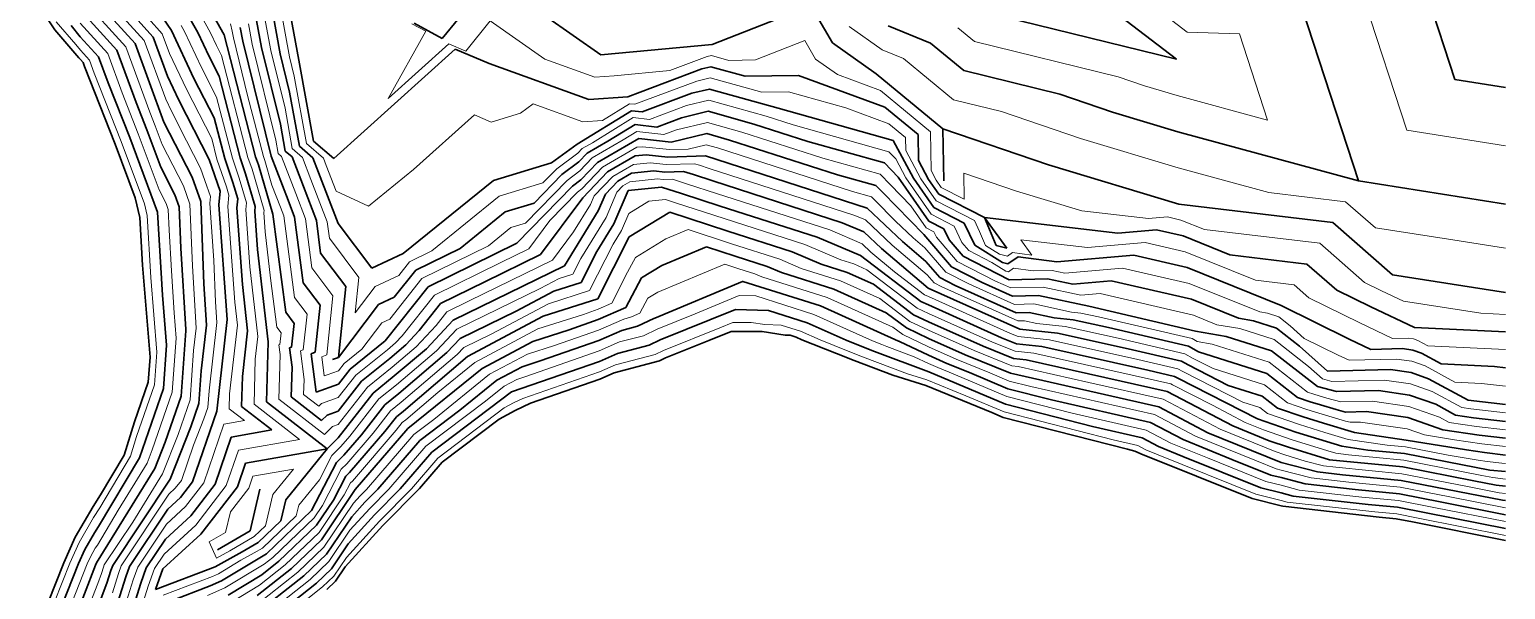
# Model space of a CAD drawing. Header units: millimetres. Extents: x -859836 to 307983, y -308065 to 649894.
# Drawn here: x 181791 to 307983, y -236032 to -188125 of the extents above; entities that cross this region are included whole.
import ezdxf

# ---------------------------------------------------------------- set-up
doc = ezdxf.new("R2010")
doc.units = ezdxf.units.MM
for name, color, linetype, lineweight in [('C-TOPO', 7, 'Continuous', 9), ('C-TOPO-MAJR', 7, 'Continuous', 35), ('C-TOPO-MINR', 7, 'Continuous', 9)]:
    doc.layers.add(name, color=color, linetype=linetype, lineweight=lineweight)

msp = doc.modelspace()

# ---------------------------------------------------------------- linework, layer by layer
at = {"layer": 'C-TOPO', "lineweight": 35}
for p, q in [((183951, -188141), (181913, -185059)), ((186021, -190542), (183951, -188141)), ((186140, -190686), (186021, -190542)), ((186375, -190945), (186140, -190686)), ((186498, -191280), (186375, -190945)), ((189117, -197943), (186498, -191280)), ((190823, -202520), (189117, -197943)), ((191217, -204214), (190823, -202520)), ((191457, -208291), (191217, -204214)), ((192096, -216150), (191457, -208291)), ((241772, -213954), (239884, -214734)), ((244417, -213967), (241772, -213954)), ((246406, -214266), (244417, -213967)), ((246827, -214277), (246406, -214266)), ((247325, -214435), (246827, -214277)), ((247824, -214660), (247325, -214435)), ((239884, -214734), (236174, -216219)), ((250775, -215848), (247824, -214660)), ((191944, -218283), (192096, -216150)), ((235639, -216475), (231779, -217491)), ((236174, -216219), (235639, -216475)), ((252287, -216436), (250775, -215848)), ((255601, -217682), (252287, -216436)), ((190767, -221689), (191944, -218283)), ((230548, -218030), (224631, -220093)), ((231779, -217491), (230548, -218030)), ((258410, -218591), (255601, -217682)), ((264064, -220890), (258410, -218591)), ((223315, -220706), (221938, -221457)), ((224631, -220093), (223315, -220706)), ((189880, -224547), (190767, -221689)), ((221938, -221457), (217060, -225152)), ((265048, -221305), (264064, -220890)), ((275661, -224040), (265048, -221305)), ((187871, -227929), (189880, -224547)), ((276296, -224184), (275661, -224040)), ((276505, -224294), (276296, -224184)), ((276818, -224421), (276505, -224294)), ((286331, -228251), (276818, -224421)), ((217060, -225152), (215120, -227399)), ((187222, -228938), (187871, -227929)), ((215120, -227399), (211998, -230555)), ((288799, -228875), (286331, -228251)), ((185694, -231566), (187222, -228938)), ((288954, -228916), (288799, -228875)), ((297189, -229834), (288954, -228916)), ((211998, -230555), (208790, -234094)), ((298633, -229974), (297189, -229834)), ((300030, -230246), (298633, -229974)), ((307983, -231826), (300030, -230246)), ((184732, -233760), (185694, -231566)), ((181791, -241161), (184732, -233760)), ((208790, -234094), (207962, -235327)), ((207962, -235327), (207223, -236036))]:
    msp.add_line(p, q, dxfattribs=at)
at = {"layer": 'C-TOPO-MAJR'}
for p, q in [((189820, -182189), (193923, -188208)), ((279868, -190676), (268309, -181803)), ((186116, -184158), (190810, -189336)), ((217084, -188895), (221285, -183715)), ((221285, -183715), (230626, -190301)), ((303659, -192411), (301253, -185032)), ((186124, -186449), (189254, -189901)), ((190019, -186183), (192366, -188772)), ((197296, -186552), (198425, -188570)), ((202587, -186733), (203225, -190201)), ((203974, -186121), (204826, -190744)), ((240156, -189402), (248589, -186098)), ((248589, -186098), (250433, -189264)), ((263481, -186652), (279868, -190676)), ((295423, -201082), (290611, -186323)), ((185338, -187780), (186133, -188739)), ((195609, -187380), (196174, -188389)), ((199812, -187958), (200025, -189114)), ((201199, -187345), (201625, -189657)), ((214687, -187587), (217084, -188895)), ((255200, -187807), (258835, -189286)), ((186133, -188739), (187698, -190465)), ((192366, -188772), (193598, -192124)), ((193923, -188208), (195850, -192305)), ((196174, -188389), (197137, -190438)), ((198425, -188570), (201122, -199025)), ((200025, -189114), (202444, -198953)), ((250433, -189264), (254188, -191921)), ((258835, -189286), (261684, -191636)), ((187698, -190465), (188519, -192700)), ((189254, -189901), (190897, -194370)), ((190810, -189336), (193274, -196041)), ((197137, -190438), (198002, -192127)), ((201625, -189657), (203238, -196217)), ((203225, -190201), (204032, -193480)), ((207818, -199174), (218197, -189811)), ((218197, -189811), (221084, -191044)), ((230626, -190301), (240156, -189402)), ((204826, -190744), (206068, -197678)), ((221084, -191044), (229613, -194112)), ((232937, -193875), (239281, -191492)), ((239281, -191492), (240039, -191310)), ((240039, -191310), (242984, -192129)), ((261684, -191636), (269878, -193648)), ((188519, -192700), (190357, -197376)), ((193598, -192124), (194562, -194173)), ((195850, -192305), (197580, -195684)), ((198002, -192127), (199801, -199097)), ((242984, -192129), (247543, -192049)), ((247543, -192049), (254911, -194766)), ((254188, -191921), (259888, -196619)), ((307983, -193095), (303659, -192411)), ((194562, -194173), (197158, -199241)), ((204032, -193480), (204860, -198103)), ((229613, -194112), (232937, -193875)), ((234177, -195171), (238406, -193582)), ((238406, -193582), (239923, -193217)), ((239923, -193217), (245812, -194855)), ((269878, -193648), (274391, -195189)), ((190897, -194370), (191816, -196708)), ((228600, -197922), (233252, -195070)), ((233252, -195070), (234177, -195171)), ((237531, -195672), (239806, -195125)), ((239806, -195125), (243732, -196217)), ((245812, -194855), (255634, -197612)), ((254911, -194766), (257761, -197116)), ((274391, -195189), (279963, -196871)), ((191816, -196708), (193005, -199901)), ((193274, -196041), (195684, -200748)), ((197580, -195684), (198479, -199169)), ((203238, -196217), (203652, -198528)), ((231241, -197691), (233567, -196264)), ((233567, -196264), (235417, -196467)), ((235417, -196467), (237531, -195672)), ((243732, -196217), (248346, -197704)), ((259888, -196619), (268914, -199703)), ((259888, -196619), (259949, -201058)), ((190357, -197376), (192737, -203762)), ((204860, -198103), (206026, -199100)), ((206068, -197678), (207818, -199174)), ((226427, -199534), (228600, -197922)), ((229473, -198715), (231241, -197691)), ((230347, -199507), (233881, -197459)), ((233881, -197459), (236656, -197762)), ((236656, -197762), (239689, -197032)), ((239689, -197032), (241652, -197578)), ((241652, -197578), (250881, -200553)), ((248346, -197704), (254895, -199542)), ((255634, -197612), (257359, -200852)), ((257761, -197116), (257792, -199335)), ((279963, -196871), (295423, -201082)), ((197158, -199241), (198095, -201968)), ((198479, -199169), (199182, -201214)), ((199801, -199097), (200269, -200460)), ((201122, -199025), (201356, -199706)), ((202444, -198953), (203897, -202738)), ((203652, -198528), (204235, -199026)), ((204235, -199026), (205204, -201550)), ((206026, -199100), (206511, -200362)), ((228764, -199457), (229473, -198715)), ((231220, -200300), (233577, -198934)), ((233577, -198934), (234526, -198840)), ((234526, -198840), (236376, -199042)), ((236376, -199042), (239573, -198940)), ((239573, -198940), (253415, -203401)), ((257792, -199335), (258654, -200955)), ((193005, -199901), (194210, -202255)), ((200269, -200460), (201092, -203273)), ((201356, -199706), (202590, -203926)), ((206511, -200362), (208178, -204714)), ((221448, -201038), (226427, -199534)), ((224941, -202970), (227316, -200532)), ((227316, -200532), (228764, -199457)), ((228928, -200993), (230347, -199507)), ((229093, -202528), (231220, -200300)), ((232093, -201093), (233272, -200410)), ((233272, -200410), (235171, -200221)), ((235171, -200221), (236096, -200322)), ((236096, -200322), (237694, -200271)), ((237694, -200271), (238557, -200541)), ((238557, -200541), (240212, -201085)), ((250881, -200553), (254155, -201472)), ((254895, -199542), (256064, -200750)), ((268914, -199703), (280058, -203066)), ((195684, -200748), (196425, -202852)), ((199182, -201214), (199593, -202620)), ((205204, -201550), (206316, -204451)), ((213749, -207294), (221448, -201038)), ((223454, -206405), (228204, -201530)), ((228204, -201530), (228928, -200993)), ((231030, -202207), (232093, -201093)), ((231746, -204754), (232967, -201885)), ((232967, -201885), (235815, -201602)), ((235815, -201602), (237541, -202143)), ((240212, -201085), (251279, -204652)), ((254155, -201472), (254739, -202075)), ((256064, -200750), (258667, -204510)), ((257359, -200852), (259094, -203359)), ((258654, -200955), (259522, -202208)), ((307983, -203069), (295423, -201082)), ((194210, -202255), (194581, -203307)), ((196425, -202852), (196704, -209885)), ((198095, -201968), (197966, -203120)), ((197966, -203120), (198687, -212946)), ((199593, -202620), (199507, -203389)), ((203897, -202738), (204453, -204189)), ((222451, -203722), (224941, -202970)), ((225492, -207377), (229093, -202528)), ((230419, -203641), (231030, -202207)), ((237541, -202143), (240851, -203230)), ((254739, -202075), (258240, -205660)), ((259522, -202208), (263437, -204216)), ((280058, -203066), (293215, -204637)), ((192737, -203762), (193154, -210853)), ((194581, -203307), (194720, -206823)), ((199507, -203389), (199988, -209939)), ((201092, -203273), (201049, -203657)), ((201049, -203657), (201289, -206933)), ((202590, -203926), (203692, -212318)), ((204453, -204189), (205187, -209783)), ((218602, -206850), (222451, -203722)), ((227529, -208348), (230419, -203641)), ((233072, -205867), (236525, -203744)), ((236525, -203744), (241490, -205375)), ((240851, -203230), (249143, -205903)), ((253415, -203401), (256438, -206262)), ((259094, -203359), (261705, -204697)), ((265347, -206830), (263437, -204216)), ((263437, -204216), (264444, -206600)), ((263437, -204216), (274847, -205537)), ((206316, -204451), (206683, -207249)), ((208178, -204714), (211059, -208543)), ((230301, -207107), (231746, -204754)), ((241490, -205375), (247007, -207153)), ((251279, -204652), (253125, -205434)), ((253125, -205434), (254637, -206864)), ((258240, -205660), (260619, -208422)), ((258667, -204510), (259972, -205179)), ((259972, -205179), (260422, -206122)), ((261705, -204697), (262604, -206583)), ((274847, -205537), (278133, -205251)), ((278133, -205251), (280415, -205780)), ((293215, -204637), (298323, -209118)), ((194720, -206823), (195146, -213782)), ((201289, -206933), (202197, -214853)), ((214812, -208719), (218602, -206850)), ((215876, -210143), (223454, -206405)), ((230379, -211163), (233072, -205867)), ((235840, -208314), (239662, -206710)), ((239662, -206710), (242129, -207521)), ((249143, -205903), (252835, -207466)), ((254637, -206864), (258635, -210261)), ((256438, -206262), (258438, -207960)), ((260422, -206122), (261612, -207502)), ((262604, -206583), (264991, -208063)), ((264444, -206600), (265347, -206830)), ((280415, -205780), (284429, -207406)), ((206683, -207249), (208844, -210120)), ((211059, -208543), (213749, -207294)), ((220728, -209699), (225492, -207377)), ((228954, -209756), (230301, -207107)), ((242129, -207521), (244871, -208404)), ((247007, -207153), (249463, -208193)), ((249463, -208193), (251699, -208903)), ((252835, -207466), (258009, -211394)), ((258438, -207960), (259627, -209341)), ((261612, -207502), (265538, -209526)), ((264991, -208063), (265443, -208178)), ((265443, -208178), (266327, -207569)), ((266327, -207569), (269635, -208009)), ((269635, -208009), (276208, -207436)), ((276208, -207436), (280772, -208493)), ((284429, -207406), (291008, -208191)), ((291008, -208191), (293562, -210431)), ((212973, -211030), (214812, -208719)), ((218003, -212992), (227529, -208348)), ((232767, -211920), (234124, -209370)), ((234124, -209370), (235840, -208314)), ((244871, -208404), (246092, -208921)), ((246092, -208921), (250563, -210340)), ((251699, -208903), (253940, -209914)), ((259627, -209341), (260936, -210016)), ((260619, -208422), (263237, -209771)), ((265538, -209526), (268839, -209448)), ((268839, -209448), (270997, -209907)), ((280772, -208493), (288800, -211745)), ((298323, -209118), (307983, -210622)), ((196704, -209885), (196920, -213427)), ((199988, -209939), (200442, -213900)), ((205187, -209783), (206628, -211698)), ((208844, -210120), (208204, -216181)), ((212198, -214765), (215876, -210143)), ((216939, -211567), (220728, -209699)), ((223386, -212226), (226622, -210505)), ((226622, -210505), (228954, -209756)), ((235246, -212821), (242754, -209669)), ((242754, -209669), (242787, -209670)), ((242787, -209670), (249427, -211776)), ((250563, -210340), (255046, -212361)), ((253940, -209914), (257383, -212527)), ((258635, -210261), (266452, -213766)), ((260936, -210016), (266147, -212353)), ((263237, -209771), (265843, -210939)), ((270997, -209907), (274283, -209621)), ((274283, -209621), (281128, -211207)), ((293562, -210431), (296469, -211861)), ((193154, -210853), (193501, -215124)), ((206628, -211698), (206202, -215738)), ((208204, -216181), (211629, -211654)), ((211629, -211654), (212973, -211030)), ((215100, -213879), (216939, -211567)), ((225716, -212662), (230379, -211163)), ((230423, -212947), (232767, -211920)), ((249427, -211776), (256085, -214779)), ((258009, -211394), (258642, -211692)), ((258642, -211692), (264895, -214496)), ((265843, -210939), (268044, -210887)), ((268044, -210887), (272358, -211806)), ((272358, -211806), (281485, -213921)), ((281128, -211207), (285143, -212833)), ((288800, -211745), (294614, -214605)), ((296469, -211861), (300193, -213623)), ((198687, -212946), (197800, -220775)), ((203692, -212318), (204412, -213275)), ((215720, -215434), (218003, -212992)), ((218623, -214548), (223386, -212226)), ((219243, -216103), (225716, -212662)), ((227918, -213820), (230423, -212947)), ((233775, -213518), (235169, -212852)), ((235169, -212852), (235246, -212821)), ((235712, -214672), (242165, -212089)), ((242165, -212089), (244971, -212160)), ((244971, -212160), (248291, -213213)), ((248291, -213213), (251620, -214714)), ((255046, -212361), (256757, -213660)), ((257383, -212527), (258649, -213124)), ((258649, -213124), (263339, -215227)), ((266147, -212353), (267248, -212326)), ((267248, -212326), (269405, -212786)), ((269405, -212786), (271018, -212951)), ((271018, -212951), (274036, -213627)), ((285143, -212833), (286446, -213060)), ((286446, -213060), (288396, -213685)), ((195155, -213917), (194758, -219481)), ((195146, -213782), (195150, -213866)), ((195150, -213866), (195155, -213917)), ((196920, -213427), (196479, -217318)), ((200442, -213900), (199998, -217814)), ((204412, -213275), (204199, -215296)), ((213959, -215100), (215100, -213879)), ((224810, -214819), (227918, -213820)), ((230467, -214730), (232420, -213875)), ((232420, -213875), (233775, -213518)), ((256757, -213660), (258656, -214555)), ((264895, -214496), (266187, -215022)), ((266452, -213766), (269677, -214097)), ((269677, -214097), (275713, -215448)), ((274036, -213627), (280881, -215213)), ((281485, -213921), (284093, -214375)), ((284093, -214375), (287992, -215624)), ((288396, -213685), (290360, -215211)), ((300193, -213623), (307983, -214000)), ((193501, -215124), (193237, -218833)), ((202197, -214853), (202046, -219963)), ((204199, -215296), (204032, -215358)), ((204032, -215358), (204244, -217002)), ((206202, -215738), (205867, -215863)), ((209195, -217194), (212198, -214765)), ((212588, -216265), (213959, -215100)), ((212978, -217764), (215720, -215434)), ((213367, -219264), (217481, -215769)), ((217481, -215769), (218623, -214548)), ((220494, -217113), (224810, -214819)), ((225458, -216477), (230467, -214730)), ((232073, -215829), (234783, -215116)), ((234783, -215116), (235712, -214672)), ((251620, -214714), (253224, -215360)), ((253224, -215360), (254045, -215680)), ((254045, -215680), (258669, -217419)), ((256085, -214779), (256104, -214786)), ((256104, -214786), (256114, -214790)), ((256114, -214790), (256169, -214811)), ((256169, -214811), (258662, -215987)), ((258656, -214555), (261782, -215957)), ((263339, -215227), (265922, -216278)), ((266187, -215022), (268337, -215243)), ((268337, -215243), (277391, -217269)), ((275713, -215448), (280277, -216505)), ((280881, -215213), (281739, -215690)), ((281739, -215690), (287588, -217564)), ((287992, -215624), (291921, -218676)), ((290360, -215211), (292760, -217349)), ((294614, -214605), (296476, -215486)), ((296476, -215486), (299170, -215419)), ((299170, -215419), (300055, -215549)), ((300055, -215549), (300804, -215811)), ((204244, -217002), (204169, -219557)), ((205867, -215863), (206292, -219151)), ((208204, -216181), (207702, -216368)), ((210185, -218208), (212588, -216265)), ((213757, -220763), (219243, -216103)), ((221745, -218124), (223903, -216977)), ((222997, -219134), (230510, -216514)), ((223903, -216977), (225458, -216477)), ((230510, -216514), (232073, -215829)), ((258662, -215987), (260226, -216688)), ((260226, -216688), (262163, -217476)), ((261782, -215957), (265657, -217534)), ((265922, -216278), (266997, -216389)), ((266997, -216389), (279068, -219090)), ((280277, -216505), (280849, -216823)), ((280849, -216823), (284260, -218566)), ((300804, -215811), (302496, -216732)), ((302496, -216732), (307044, -216952)), ((307044, -216952), (307983, -217060)), ((196479, -217318), (196279, -220128)), ((199998, -217814), (199923, -220369)), ((208187, -220767), (210185, -218208)), ((208196, -218474), (209195, -217194)), ((211175, -219222), (212978, -217764)), ((214147, -222263), (220494, -217113)), ((218572, -220698), (221745, -218124)), ((258669, -217419), (265230, -220180)), ((262163, -217476), (265443, -218857)), ((265657, -217534), (278348, -220413)), ((277391, -217269), (279673, -217797)), ((279673, -217797), (279959, -217956)), ((279959, -217956), (286780, -221443)), ((287588, -217564), (290207, -219599)), ((292760, -217349), (298148, -217214)), ((298148, -217214), (299917, -217475)), ((299917, -217475), (301415, -217999)), ((301415, -217999), (304800, -219840)), ((193237, -218833), (191190, -224756)), ((194758, -219481), (193393, -223429)), ((204169, -219557), (206768, -221574)), ((206292, -219151), (208196, -218474)), ((208178, -223060), (211175, -219222)), ((212166, -220236), (213367, -219264)), ((216191, -224290), (222997, -219134)), ((265443, -218857), (269167, -219817)), ((279068, -219090), (284662, -222031)), ((284260, -218566), (287184, -219503)), ((287184, -219503), (288494, -220521)), ((291921, -218676), (293533, -219099)), ((293533, -219099), (297126, -219010)), ((297126, -219010), (299779, -219401)), ((299779, -219401), (302026, -220186)), ((196279, -220128), (195597, -222102)), ((197800, -220775), (195736, -226809)), ((199923, -220369), (202522, -222386)), ((202046, -219963), (207244, -223996)), ((207235, -221106), (208187, -220767)), ((210168, -222794), (212166, -220236)), ((213156, -221249), (213757, -220763)), ((215169, -223277), (218572, -220698)), ((265230, -220180), (272677, -222100)), ((269167, -219817), (277628, -221736)), ((278348, -220413), (282543, -222618)), ((288494, -220521), (290673, -221270)), ((290207, -219599), (291297, -219973)), ((291297, -219973), (292173, -220243)), ((292173, -220243), (293501, -220639)), ((293501, -220639), (294307, -220850)), ((294307, -220850), (296103, -220805)), ((296103, -220805), (299641, -221327)), ((302026, -220186), (303719, -221107)), ((304800, -219840), (307983, -220207)), ((206768, -221574), (207235, -221106)), ((212157, -222529), (213156, -221249)), ((277628, -221736), (280425, -223206)), ((284662, -222031), (287791, -223302)), ((286780, -221443), (290049, -222567)), ((290673, -221270), (292425, -221809)), ((292425, -221809), (295081, -222601)), ((299641, -221327), (302637, -222374)), ((303719, -221107), (305260, -221335)), ((305260, -221335), (307983, -221649)), ((195597, -222102), (193817, -226593)), ((199031, -223003), (197655, -227026)), ((202522, -222386), (199031, -223003)), ((207244, -223996), (208178, -223060)), ((208664, -224536), (210168, -222794)), ((209149, -226013), (212157, -222529)), ((209635, -227489), (214147, -222263)), ((211560, -227457), (215169, -223277)), ((272677, -222100), (276908, -223059)), ((276908, -223059), (278306, -223794)), ((280425, -223206), (284597, -224901)), ((282543, -222618), (288802, -225161)), ((287791, -223302), (289425, -223864)), ((290049, -222567), (292677, -223376)), ((295081, -222601), (299503, -223253)), ((299503, -223253), (304640, -224096)), ((302637, -222374), (305721, -222830)), ((305721, -222830), (307983, -223090)), ((193393, -223429), (192503, -225674)), ((207244, -223996), (200262, -225231)), ((203701, -228371), (207244, -223996)), ((208041, -225160), (208664, -224536)), ((213484, -227426), (216191, -224290)), ((278306, -223794), (280392, -224642)), ((289425, -223864), (292930, -224942)), ((292677, -223376), (294005, -223772)), ((294005, -223772), (296216, -224098)), ((296216, -224098), (299354, -224402)), ((299354, -224402), (306642, -225819)), ((304640, -224096), (306181, -224324)), ((306181, -224324), (307983, -224532)), ((192503, -225674), (187531, -233754)), ((191190, -224756), (187696, -230637)), ((200262, -225231), (199574, -227242)), ((205909, -229283), (208041, -225160)), ((280392, -224642), (287068, -227330)), ((284597, -224901), (287935, -226245)), ((288802, -225161), (291897, -225974)), ((292930, -224942), (299205, -225551)), ((299205, -225551), (305279, -226732)), ((306642, -225819), (307983, -225946)), ((193817, -226593), (188902, -233965)), ((195736, -226809), (194694, -228161)), ((197655, -227026), (195572, -229730)), ((207772, -228386), (208838, -226324)), ((208838, -226324), (209149, -226013)), ((287935, -226245), (288801, -226464)), ((288801, -226464), (290864, -227006)), ((290864, -227006), (295142, -227483)), ((291897, -225974), (294036, -226213)), ((294036, -226213), (299057, -226700)), ((299057, -226700), (303915, -227644)), ((305279, -226732), (307181, -227110)), ((307181, -227110), (307983, -227198)), ((194694, -228161), (193610, -229154)), ((199574, -227242), (196449, -231298)), ((200646, -231019), (201493, -227459)), ((203278, -230151), (203701, -228371)), ((206332, -230529), (207772, -228386)), ((206756, -231775), (209635, -227489)), ((210464, -228565), (211560, -227457)), ((211294, -229640), (213484, -227426)), ((287068, -227330), (288800, -227767)), ((288800, -227767), (289832, -228038)), ((289832, -228038), (296249, -228754)), ((295142, -227483), (298908, -227849)), ((298908, -227849), (302552, -228557)), ((303915, -227644), (307719, -228400)), ((307719, -228400), (307983, -228429)), ((193610, -229154), (190334, -234069)), ((202054, -232983), (205909, -229283)), ((209042, -232124), (211294, -229640)), ((209338, -229807), (210464, -228565)), ((296249, -228754), (298759, -228997)), ((298759, -228997), (301188, -229470)), ((301188, -229470), (307983, -230820)), ((302552, -228557), (307983, -229636)), ((187696, -230637), (187343, -231186)), ((195572, -229730), (193404, -231716)), ((201350, -232001), (203278, -230151)), ((203120, -233612), (206332, -230529)), ((207179, -233021), (209338, -229807)), ((187343, -231186), (186512, -232614)), ((193404, -231716), (191766, -234173)), ((196449, -231298), (193198, -234278)), ((200646, -231019), (197868, -232635)), ((199961, -232809), (201350, -232001)), ((204186, -234242), (206756, -231775)), ((207602, -234268), (209042, -232124)), ((186512, -232614), (185990, -233807)), ((197660, -234086), (199961, -232809)), ((198215, -235296), (202054, -232983)), ((205252, -234871), (207179, -233021)), ((185990, -233807), (182742, -241979)), ((187431, -233958), (184506, -241540)), ((187470, -233861), (187431, -233958)), ((187476, -233847), (187470, -233861)), ((187486, -233830), (187476, -233847)), ((187490, -233824), (187486, -233830)), ((187531, -233754), (187490, -233824)), ((188747, -234399), (188409, -235486)), ((188902, -233965), (188747, -234399)), ((190334, -234069), (190022, -234942)), ((191766, -234173), (191297, -235484)), ((192573, -236027), (197660, -234086)), ((193198, -234278), (192573, -236027)), ((201245, -236559), (204186, -234242)), ((201649, -234771), (203120, -233612)), ((206317, -235501), (207602, -234268)), ((188409, -235486), (187758, -237242)), ((190022, -234942), (189343, -237129)), ((191297, -235484), (190276, -238773)), ((193837, -237022), (197229, -235728)), ((197229, -235728), (198215, -235296)), ((198770, -236506), (201649, -234771)), ((200435, -240135), (206317, -235501)), ((200840, -238347), (205252, -234871))]:
    msp.add_line(p, q, dxfattribs=at)
at = {"layer": 'C-TOPO-MINR'}
for p, q in [((280768, -188342), (270365, -180357)), ((186120, -185304), (190032, -189619)), ((188067, -185171), (191588, -189054)), ((203280, -186427), (204026, -190473)), ((299541, -196747), (295932, -185677)), ((184059, -187455), (185740, -189405)), ((186129, -187594), (188476, -190183)), ((191971, -187195), (193144, -188490)), ((194766, -187794), (195048, -188298)), ((196453, -186966), (197299, -188479)), ((198986, -187651), (199118, -188264)), ((200506, -187651), (200825, -189385)), ((201893, -187039), (202425, -189929)), ((214481, -187627), (215679, -188281)), ((219084, -189970), (221185, -187380)), ((221185, -187380), (225855, -190673)), ((251877, -187872), (254694, -189864)), ((261158, -187969), (262583, -189144)), ((191588, -189054), (193436, -194082)), ((193144, -188490), (193760, -190166)), ((195048, -188298), (196493, -191371)), ((197299, -188479), (197781, -189504)), ((199118, -188264), (199225, -188842)), ((199225, -188842), (200434, -193761)), ((215679, -188281), (212451, -194035)), ((243850, -190726), (248066, -189073)), ((248066, -189073), (248988, -190656)), ((262583, -189144), (274873, -192162)), ((285239, -188499), (280768, -188342)), ((287645, -195879), (285239, -188499)), ((185740, -189405), (186137, -189885)), ((186137, -189885), (186920, -190748)), ((188476, -190183), (189708, -193535)), ((190032, -189619), (192085, -195206)), ((193760, -190166), (195206, -193239)), ((197781, -189504), (198214, -190348)), ((198214, -190348), (200461, -199061)), ((200825, -189385), (202841, -197585)), ((202425, -189929), (203635, -194849)), ((204026, -190473), (204429, -192112)), ((212451, -194035), (217640, -189353)), ((217640, -189353), (219084, -189970)), ((236547, -191639), (239718, -190447)), ((239718, -190447), (240098, -190356)), ((240098, -190356), (241570, -190765)), ((254694, -189864), (256512, -190603)), ((186920, -190748), (187330, -191865)), ((196493, -191371), (197791, -193905)), ((225855, -190673), (230120, -192207)), ((231782, -192088), (236547, -191639)), ((241570, -190765), (243850, -190726)), ((248988, -190656), (250866, -191985)), ((256512, -190603), (260786, -194128)), ((187330, -191865), (189628, -197710)), ((204429, -192112), (205464, -197891)), ((230120, -192207), (231782, -192088)), ((233557, -194523), (238844, -192537)), ((238844, -192537), (239981, -192264)), ((239981, -192264), (244398, -193492)), ((250866, -191985), (254550, -193343)), ((274873, -192162), (277129, -192933)), ((277129, -192933), (279915, -193773)), ((189708, -193535), (191086, -197042)), ((193436, -194082), (193918, -195107)), ((195206, -193239), (197369, -197463)), ((197791, -193905), (199140, -199133)), ((200434, -193761), (201783, -198989)), ((237969, -194627), (239864, -194171)), ((239864, -194171), (244772, -195536)), ((244398, -193492), (246678, -193452)), ((246678, -193452), (251589, -194831)), ((254550, -193343), (258825, -196868)), ((260786, -194128), (264883, -195133)), ((279915, -193773), (287645, -195879)), ((192085, -195206), (192545, -196375)), ((193918, -195107), (195216, -197641)), ((203635, -194849), (204256, -198316)), ((214633, -200106), (219822, -195425)), ((219822, -195425), (221266, -196041)), ((221266, -196041), (223756, -195289)), ((223756, -195289), (224842, -194483)), ((224842, -194483), (229107, -196017)), ((230769, -195899), (233095, -194473)), ((233095, -194473), (233557, -194523)), ((234797, -195819), (237969, -194627)), ((244772, -195536), (247079, -196280)), ((251589, -194831), (255273, -196189)), ((264883, -195133), (271653, -197446)), ((192545, -196375), (193140, -197971)), ((229107, -196017), (230769, -195899)), ((229920, -197806), (233409, -195667)), ((233409, -195667), (234797, -195819)), ((236036, -197115), (237094, -196717)), ((237094, -196717), (239748, -196079)), ((239748, -196079), (242692, -196898)), ((247079, -196280), (255265, -198577)), ((255273, -196189), (256698, -197364)), ((307983, -198082), (299541, -196747)), ((189628, -197710), (191611, -203032)), ((191086, -197042), (192871, -201832)), ((193140, -197971), (194947, -201502)), ((195216, -197641), (196421, -199995)), ((197369, -197463), (197818, -199205)), ((202841, -197585), (203048, -198740)), ((205464, -197891), (206922, -199137)), ((229037, -198319), (229920, -197806)), ((229910, -199111), (232561, -197575)), ((232561, -197575), (233724, -196862)), ((233724, -196862), (236036, -197115)), ((238115, -198351), (239631, -197986)), ((239631, -197986), (240613, -198259)), ((242692, -196898), (249614, -199128)), ((256698, -197364), (256713, -198474)), ((258825, -196868), (258870, -200196)), ((271653, -197446), (280010, -199968)), ((197818, -199205), (198639, -201591)), ((199140, -199133), (199726, -200837)), ((200461, -199061), (200813, -200083)), ((201783, -198989), (201900, -199330)), ((201900, -199330), (202517, -201439)), ((203048, -198740), (203339, -198990)), ((203339, -198990), (204550, -202144)), ((204256, -198316), (205131, -199063)), ((205131, -199063), (205857, -200956)), ((206922, -199137), (207164, -199768)), ((226871, -200033), (228682, -198690)), ((228682, -198690), (229037, -198319)), ((228846, -200225), (229910, -199111)), ((230783, -199904), (233729, -198197)), ((233729, -198197), (234204, -198149)), ((234204, -198149), (236516, -198402)), ((236516, -198402), (238115, -198351)), ((240613, -198259), (252148, -201977)), ((249614, -199128), (254525, -200507)), ((255265, -198577), (255849, -199181)), ((255849, -199181), (256711, -200801)), ((256713, -198474), (258006, -200904)), ((196421, -199995), (196791, -201046)), ((200813, -200083), (201841, -203600)), ((207164, -199768), (207998, -201944)), ((210783, -203234), (214633, -200106)), ((225684, -201252), (226871, -200033)), ((227760, -201031), (228846, -200225)), ((229011, -201760), (230783, -199904)), ((231657, -200696), (233424, -199672)), ((233424, -199672), (234848, -199530)), ((234848, -199530), (236236, -199682)), ((236236, -199682), (238633, -199605)), ((238633, -199605), (239065, -199741)), ((239065, -199741), (239892, -200013)), ((239892, -200013), (252347, -204027)), ((254525, -200507), (255402, -201413)), ((258870, -200196), (259301, -201006)), ((261693, -202637), (261663, -200418)), ((261663, -200418), (266176, -201959)), ((280010, -199968), (287740, -202074)), ((192871, -201832), (193473, -203009)), ((194947, -201502), (195503, -203079)), ((196791, -201046), (197260, -202410)), ((198639, -201591), (198844, -202294)), ((199726, -200837), (200343, -202947)), ((202517, -201439), (203243, -203332)), ((205857, -200956), (207247, -204583)), ((221949, -202380), (225684, -201252)), ((224198, -204688), (227760, -201031)), ((228648, -202029), (229011, -201760)), ((230061, -202367), (231657, -200696)), ((231998, -202046), (232530, -201489)), ((232530, -201489), (233119, -201148)), ((233119, -201148), (235493, -200911)), ((235493, -200911), (235955, -200962)), ((235955, -200962), (236755, -200936)), ((236755, -200936), (238049, -201342)), ((238049, -201342), (240532, -202158)), ((255402, -201413), (257152, -203205)), ((256711, -200801), (258881, -203934)), ((258006, -200904), (259308, -202784)), ((259301, -201006), (259735, -201633)), ((259735, -201633), (261693, -202637)), ((191611, -203032), (191843, -204028)), ((193473, -203009), (193659, -203534)), ((195503, -203079), (195712, -208354)), ((197260, -202410), (197195, -202986)), ((197195, -202986), (197556, -207899)), ((198844, -202294), (198737, -203255)), ((200343, -202947), (200278, -203523)), ((204550, -202144), (205384, -204320)), ((207998, -201944), (210783, -203234)), ((216175, -207072), (221949, -202380)), ((226274, -204467), (228648, -202029)), ((228311, -205438), (229756, -203085)), ((229756, -203085), (230061, -202367)), ((231083, -204198), (231998, -202046)), ((233020, -203876), (234746, -202815)), ((234746, -202815), (236170, -202673)), ((236170, -202673), (237033, -202943)), ((237033, -202943), (241171, -204303)), ((240532, -202158), (250211, -205277)), ((252148, -201977), (253785, -202436)), ((253785, -202436), (254077, -202738)), ((254077, -202738), (255828, -204531)), ((259308, -202784), (262571, -204457)), ((266176, -201959), (271748, -203641)), ((287740, -202074), (294319, -202859)), ((294319, -202859), (296873, -205100)), ((191843, -204028), (192155, -209346)), ((193659, -203534), (193728, -205293)), ((198737, -203255), (199338, -211443)), ((200278, -203523), (200638, -208436)), ((201841, -203600), (201819, -203792)), ((201819, -203792), (201939, -205429)), ((203243, -203332), (203521, -204057)), ((203521, -204057), (204440, -211051)), ((205384, -204320), (205935, -208516)), ((228915, -207728), (231083, -204198)), ((232409, -205311), (233020, -203876)), ((241171, -204303), (248075, -206528)), ((252347, -204027), (253270, -204417)), ((253270, -204417), (255537, -206563)), ((257152, -203205), (258454, -205085)), ((258881, -203934), (260839, -204938)), ((271748, -203641), (277452, -204302)), ((277452, -204302), (279095, -204158)), ((279095, -204158), (280236, -204423)), ((280236, -204423), (282243, -205236)), ((193728, -205293), (193941, -208772)), ((201939, -205429), (202393, -209390)), ((207247, -204583), (207431, -205981)), ((221028, -206628), (222953, -205064)), ((222953, -205064), (224198, -204688)), ((224473, -206891), (226274, -204467)), ((226510, -207862), (228311, -205438)), ((231686, -206487), (232409, -205311)), ((236182, -206029), (238093, -205227)), ((238093, -205227), (241810, -206448)), ((250211, -205277), (252980, -206450)), ((255828, -204531), (257339, -205961)), ((258454, -205085), (259106, -205420)), ((259106, -205420), (259331, -205891)), ((260839, -204938), (261513, -206352)), ((262571, -204457), (263021, -205399)), ((263021, -205399), (263524, -206591)), ((282243, -205236), (292111, -206414)), ((296873, -205100), (303477, -206129)), ((207431, -205981), (209951, -209331)), ((215344, -209431), (221028, -206628)), ((222091, -208052), (224473, -206891)), ((229666, -210459), (231686, -206487)), ((233598, -207618), (236182, -206029)), ((241810, -206448), (245939, -207779)), ((248075, -206528), (251149, -207830)), ((252980, -206450), (253736, -207165)), ((255537, -206563), (258536, -209110)), ((257339, -205961), (258339, -206810)), ((258339, -206810), (260123, -208881)), ((259331, -205891), (261116, -207962)), ((261513, -206352), (262108, -207043)), ((263524, -206591), (264717, -207332)), ((267491, -207419), (266536, -206112)), ((266536, -206112), (272241, -206773)), ((272241, -206773), (277170, -206343)), ((277170, -206343), (280593, -207137)), ((292111, -206414), (295942, -209775)), ((303477, -206129), (307983, -206841)), ((197556, -207899), (197695, -211415)), ((213361, -209162), (214280, -208006)), ((214280, -208006), (216175, -207072)), ((216407, -210855), (222091, -208052)), ((219366, -211345), (226510, -207862)), ((228241, -209052), (228915, -207728)), ((232920, -208893), (233598, -207618)), ((235497, -210600), (241230, -208193)), ((241230, -208193), (242449, -208593)), ((245939, -207779), (247778, -208557)), ((251149, -207830), (252267, -208184)), ((252267, -208184), (253388, -208690)), ((253736, -207165), (255735, -208863)), ((261116, -207962), (264388, -209649)), ((262108, -207043), (264071, -208054)), ((264071, -208054), (265265, -208795)), ((264717, -207332), (265395, -207504)), ((265395, -207504), (265837, -207199)), ((265837, -207199), (267491, -207419)), ((280593, -207137), (286614, -209575)), ((192155, -209346), (192675, -215728)), ((193941, -208772), (194152, -212359)), ((195712, -208354), (196037, -213667)), ((200638, -208436), (201319, -214376)), ((202393, -209390), (202944, -213586)), ((205935, -208516), (207736, -210909)), ((209951, -209331), (209632, -212362)), ((211344, -210098), (213361, -209162)), ((212586, -212898), (215344, -209431)), ((225457, -210287), (227075, -209426)), ((227075, -209426), (228241, -209052)), ((231573, -211542), (232920, -208893)), ((242449, -208593), (243803, -209030)), ((243803, -209030), (244406, -209285)), ((244406, -209285), (249995, -211058)), ((247778, -208557), (251131, -209621)), ((253388, -208690), (257696, -211960)), ((255735, -208863), (258322, -210827)), ((258536, -209110), (259131, -209801)), ((260123, -208881), (262087, -209893)), ((265265, -208795), (265491, -208852)), ((265491, -208852), (265933, -208547)), ((265933, -208547), (267587, -208767)), ((267587, -208767), (269237, -208728)), ((269237, -208728), (270316, -208958)), ((270316, -208958), (275245, -208528)), ((275245, -208528), (280950, -209850)), ((209632, -212362), (211344, -210098)), ((218313, -213770), (225457, -210287)), ((226169, -211584), (229666, -210459)), ((234650, -211121), (235497, -210600)), ((251131, -209621), (254493, -211137)), ((259131, -209801), (259785, -210138)), ((259785, -210138), (266300, -213059)), ((262087, -209893), (265995, -211646)), ((264388, -209649), (265691, -210233)), ((265691, -210233), (268442, -210168)), ((268442, -210168), (271677, -210856)), ((271677, -210856), (273320, -210713)), ((273320, -210713), (281307, -212564)), ((280950, -209850), (286971, -212289)), ((286614, -209575), (289904, -209968)), ((289904, -209968), (291181, -211088)), ((295942, -209775), (297396, -210490)), ((297396, -210490), (299258, -211370)), ((197695, -211415), (197804, -213187)), ((199338, -211443), (199564, -213423)), ((204440, -211051), (205520, -212487)), ((207736, -210909), (207203, -215959)), ((213649, -214322), (216407, -210855)), ((217471, -212280), (219366, -211345)), ((221314, -214164), (226169, -211584)), ((230401, -212055), (231573, -211542)), ((233980, -212380), (234650, -211121)), ((238706, -212455), (242460, -210879)), ((242460, -210879), (243879, -210915)), ((243879, -210915), (248859, -212495)), ((249995, -211058), (255599, -213585)), ((254493, -211137), (257070, -213093)), ((257696, -211960), (258645, -212408)), ((258322, -210827), (258638, -210976)), ((258638, -210976), (265674, -214131)), ((265995, -211646), (267646, -211607)), ((267646, -211607), (270881, -212296)), ((291181, -211088), (295541, -213233)), ((299258, -211370), (305862, -212399)), ((194152, -212359), (194328, -214520)), ((197804, -213187), (197140, -219046)), ((205520, -212487), (205200, -215517)), ((210201, -215473), (211914, -213210)), ((211914, -213210), (212586, -212898)), ((216552, -213435), (217471, -212280)), ((225263, -213741), (229149, -212492)), ((229149, -212492), (230401, -212055)), ((230445, -213839), (232594, -212897)), ((232594, -212897), (233271, -212719)), ((233271, -212719), (233980, -212380)), ((235441, -213762), (238706, -212455)), ((240823, -213645), (241934, -213186)), ((241934, -213186), (243490, -213194)), ((243490, -213194), (244660, -213370)), ((248859, -212495), (253852, -214747)), ((257070, -213093), (258652, -213840)), ((258645, -212408), (264117, -214862)), ((266300, -213059), (266850, -213046)), ((266850, -213046), (267928, -213276)), ((270881, -212296), (271688, -212379)), ((271688, -212379), (273197, -212716)), ((273197, -212716), (281183, -214567)), ((281307, -212564), (283314, -213377)), ((286971, -212289), (287623, -212403)), ((287623, -212403), (288598, -212715)), ((288598, -212715), (289580, -213478)), ((295541, -213233), (298334, -214555)), ((305862, -212399), (307983, -212502)), ((194328, -214520), (193998, -219157)), ((196037, -213667), (195819, -215589)), ((199564, -213423), (198899, -219295)), ((201319, -214376), (201097, -216334)), ((202944, -213586), (203304, -214064)), ((203304, -214064), (203198, -215074)), ((213079, -214933), (213649, -214322)), ((214840, -215267), (216552, -213435)), ((216601, -215602), (218313, -213770)), ((218933, -215325), (221314, -214164)), ((219868, -216608), (225263, -213741)), ((226688, -215149), (230445, -213839)), ((232247, -214852), (234279, -214317)), ((234279, -214317), (235441, -213762)), ((235984, -215582), (240823, -213645)), ((244660, -213370), (246063, -213405)), ((246063, -213405), (247722, -213932)), ((247722, -213932), (249387, -214682)), ((255599, -213585), (256444, -214227)), ((256444, -214227), (258659, -215271)), ((258652, -213840), (262561, -215592)), ((265674, -214131), (266319, -214394)), ((266319, -214394), (269007, -214670)), ((267928, -213276), (270347, -213524)), ((270347, -213524), (274874, -214537)), ((283314, -213377), (285270, -213717)), ((285270, -213717), (288194, -214654)), ((289580, -213478), (290780, -214547)), ((298334, -214555), (299681, -214521)), ((299681, -214521), (300124, -214586)), ((192675, -215728), (192477, -218510)), ((195819, -215589), (195519, -219804)), ((203198, -215074), (203114, -215106)), ((203114, -215106), (203220, -215928)), ((205200, -215517), (204949, -215611)), ((204949, -215611), (205268, -218077)), ((208699, -216688), (210201, -215473)), ((209690, -217701), (212393, -215515)), ((212393, -215515), (213079, -214933)), ((212783, -217015), (214840, -215267)), ((213172, -218514), (216601, -215602)), ((218362, -215936), (218933, -215325)), ((224227, -217805), (230489, -215622)), ((224356, -215898), (226688, -215149)), ((230489, -215622), (232247, -214852)), ((235286, -215915), (235984, -215582)), ((249387, -214682), (251783, -215647)), ((251783, -215647), (253011, -216125)), ((253852, -214747), (254664, -215073)), ((254664, -215073), (255079, -215235)), ((255079, -215235), (257419, -216115)), ((258659, -215271), (261004, -216323)), ((262561, -215592), (265789, -216906)), ((264117, -214862), (266054, -215650)), ((266054, -215650), (267667, -215816)), ((269007, -214670), (276552, -216358)), ((274874, -214537), (280579, -215859)), ((281183, -214567), (281612, -214805)), ((281612, -214805), (282916, -215032)), ((282916, -215032), (287790, -216594)), ((288194, -214654), (291140, -216944)), ((290780, -214547), (293687, -215977)), ((300124, -214586), (300498, -214717)), ((300498, -214717), (301344, -215178)), ((301344, -215178), (307983, -215499)), ((201097, -216334), (200984, -220166)), ((203220, -215928), (203107, -219760)), ((207203, -215959), (206784, -216116)), ((206784, -216116), (206997, -217760)), ((208200, -217327), (208699, -216688)), ((210680, -218715), (212783, -217015)), ((213562, -220014), (218362, -215936)), ((216695, -219183), (219868, -216608)), ((221120, -217618), (224356, -215898)), ((230532, -217406), (231900, -216807)), ((231900, -216807), (235286, -215915)), ((253011, -216125), (256864, -217574)), ((257419, -216115), (258666, -216703)), ((258666, -216703), (259448, -217053)), ((261004, -216323), (263910, -217505)), ((265789, -216906), (266327, -216961)), ((266327, -216961), (272363, -218312)), ((267667, -215816), (278230, -218179)), ((276552, -216358), (279975, -217151)), ((280579, -215859), (281294, -216256)), ((281294, -216256), (283000, -217128)), ((287790, -216594), (291064, -219137)), ((291140, -216944), (292340, -218013)), ((293687, -215977), (294618, -216417)), ((294618, -216417), (298659, -216317)), ((298659, -216317), (299986, -216512)), ((299986, -216512), (301109, -216905)), ((301109, -216905), (303648, -218286)), ((205268, -218077), (205230, -219354)), ((206997, -217760), (207248, -217666)), ((207248, -217666), (208200, -217327)), ((208191, -219620), (209690, -217701)), ((216359, -221481), (221120, -217618)), ((222371, -218629), (223450, -218055)), ((223450, -218055), (224227, -217805)), ((223958, -219698), (230532, -217406)), ((256864, -217574), (258517, -218108)), ((258517, -218108), (261843, -219461)), ((259448, -217053), (260416, -217448)), ((260416, -217448), (265336, -219519)), ((263910, -217505), (265550, -218196)), ((265550, -218196), (267412, -218676)), ((278230, -218179), (279371, -218443)), ((279975, -217151), (280404, -217390)), ((280404, -217390), (285520, -220004)), ((283000, -217128), (287386, -218533)), ((292340, -218013), (293147, -218224)), ((293147, -218224), (297637, -218112)), ((297637, -218112), (299848, -218438)), ((303648, -218286), (305922, -218396)), ((192477, -218510), (190941, -222952)), ((193998, -219157), (192291, -224093)), ((197140, -219046), (197040, -220451)), ((198899, -219295), (198862, -220572)), ((205230, -219354), (206530, -220362)), ((208183, -221914), (210680, -218715)), ((211671, -219729), (213172, -218514)), ((213952, -221513), (216695, -219183)), ((220784, -219916), (222371, -218629)), ((261843, -219461), (265123, -220842)), ((265336, -219519), (270922, -220958)), ((267412, -218676), (277988, -221074)), ((272363, -218312), (278708, -219751)), ((279371, -218443), (279514, -218523)), ((279514, -218523), (282924, -220266)), ((287386, -218533), (289350, -220060)), ((291064, -219137), (291609, -219325)), ((291609, -219325), (292047, -219460)), ((292047, -219460), (292711, -219658)), ((299848, -218438), (301720, -219093)), ((301720, -219093), (304259, -220474)), ((305922, -218396), (307983, -218634)), ((195519, -219804), (194495, -222766)), ((197040, -220451), (196698, -221439)), ((198862, -220572), (200161, -221580)), ((200984, -220166), (204883, -223191)), ((203107, -219760), (207006, -222785)), ((206530, -220362), (206763, -220128)), ((206763, -220128), (208191, -219620)), ((209173, -222927), (211671, -219729)), ((211163, -222662), (212661, -220742)), ((212661, -220742), (213562, -220014)), ((215680, -223784), (220784, -219916)), ((216702, -224797), (222374, -220500)), ((222374, -220500), (223184, -220058)), ((223184, -220058), (223958, -219698)), ((278708, -219751), (283602, -222324)), ((282924, -220266), (285721, -221737)), ((285520, -220004), (286982, -220473)), ((286982, -220473), (287637, -220982)), ((289350, -220060), (290985, -220622)), ((290985, -220622), (292299, -221026)), ((292711, -219658), (293920, -219975)), ((293920, -219975), (296614, -219908)), ((296614, -219908), (299710, -220364)), ((299710, -220364), (302332, -221280)), ((304259, -220474), (305030, -220588)), ((305030, -220588), (307983, -220928)), ((196698, -221439), (195808, -223684)), ((198416, -221889), (196696, -226917)), ((200161, -221580), (198416, -221889)), ((207006, -222785), (207707, -222083)), ((207707, -222083), (208183, -221914)), ((213152, -222396), (213651, -221756)), ((213651, -221756), (213952, -221513)), ((214658, -222770), (216359, -221481)), ((265123, -220842), (274433, -223241)), ((270922, -220958), (277268, -222398)), ((277988, -221074), (281484, -222912)), ((285721, -221737), (287286, -222372)), ((287637, -220982), (290361, -221919)), ((290361, -221919), (292551, -222593)), ((292299, -221026), (294291, -221620)), ((294291, -221620), (294694, -221725)), ((294694, -221725), (295592, -221703)), ((295592, -221703), (299572, -222290)), ((302332, -221280), (303178, -221741)), ((303178, -221741), (305491, -222082)), ((305491, -222082), (307983, -222369)), ((190941, -222952), (190419, -224633)), ((194495, -222766), (193160, -226133)), ((204883, -223191), (199647, -224117)), ((208421, -223798), (209173, -222927)), ((208907, -225274), (211163, -222662)), ((209392, -226751), (213152, -222396)), ((210597, -227473), (214658, -222770)), ((274433, -223241), (276548, -223721)), ((277268, -222398), (279365, -223500)), ((281484, -222912), (286699, -225031)), ((283602, -222324), (288296, -224231)), ((287286, -222372), (289737, -223215)), ((289737, -223215), (292803, -224159)), ((292551, -222593), (294543, -223186)), ((294543, -223186), (297859, -223676)), ((299572, -222290), (301070, -222814)), ((301070, -222814), (303638, -223235)), ((303638, -223235), (305951, -223577)), ((192291, -224093), (191846, -225215)), ((195808, -223684), (194776, -226701)), ((199647, -224117), (198615, -227134)), ((206576, -226639), (207642, -224578)), ((207642, -224578), (208421, -223798)), ((212522, -227442), (215680, -223784)), ((276548, -223721), (277247, -224088)), ((277247, -224088), (278290, -224512)), ((278290, -224512), (286634, -227872)), ((279365, -223500), (282495, -224772)), ((288296, -224231), (289113, -224512)), ((289113, -224512), (290866, -225052)), ((292803, -224159), (293467, -224357)), ((293467, -224357), (294573, -224520)), ((294573, -224520), (299280, -224977)), ((297859, -223676), (299428, -223828)), ((299428, -223828), (303072, -224536)), ((303072, -224536), (305641, -224958)), ((305951, -223577), (307983, -223811)), ((190419, -224633), (187799, -229044)), ((191846, -225215), (189360, -229255)), ((204369, -225728), (200878, -226345)), ((202597, -227915), (204369, -225728)), ((206841, -228834), (208439, -225742)), ((208439, -225742), (208907, -225274)), ((214446, -227410), (216702, -224797)), ((282495, -224772), (287501, -226787)), ((286699, -225031), (288368, -225703)), ((288368, -225703), (288801, -225812)), ((288801, -225812), (291381, -226490)), ((290866, -225052), (292413, -225458)), ((292413, -225458), (293483, -225578)), ((293483, -225578), (299131, -226125)), ((299280, -224977), (305960, -226275)), ((305641, -224958), (306412, -225072)), ((306412, -225072), (307672, -225217)), ((307672, -225217), (307983, -225246)), ((193160, -226133), (190614, -230271)), ((194776, -226701), (194256, -227377)), ((196696, -226917), (195133, -228945)), ((198615, -227134), (196011, -230514)), ((200878, -226345), (200534, -227351)), ((204805, -228827), (206576, -226639)), ((208703, -227937), (209236, -226907)), ((209236, -226907), (209392, -226751)), ((287501, -226787), (288800, -227116)), ((288800, -227116), (290348, -227522)), ((291381, -226490), (294589, -226848)), ((294589, -226848), (298982, -227274)), ((299131, -226125), (304597, -227188)), ((305960, -226275), (306911, -226464)), ((306911, -226464), (307983, -226583)), ((193714, -227873), (189618, -234017)), ((194256, -227377), (193714, -227873)), ((200534, -227351), (198971, -229379)), ((201962, -230585), (202597, -227915)), ((206544, -231152), (208703, -227937)), ((209487, -228648), (210050, -228027)), ((210050, -228027), (210597, -227473)), ((210879, -229103), (212522, -227442)), ((211708, -230178), (214446, -227410)), ((286634, -227872), (288800, -228419)), ((290348, -227522), (295696, -228119)), ((295696, -228119), (298833, -228423)), ((298982, -227274), (303234, -228101)), ((303234, -228101), (307983, -229044)), ((304597, -227188), (307450, -227755)), ((307450, -227755), (307983, -227814)), ((187799, -229044), (187272, -229864)), ((189360, -229255), (187593, -232231)), ((195133, -228945), (193507, -230435)), ((198971, -229379), (198548, -231159)), ((204593, -229717), (204805, -228827)), ((206121, -229906), (206841, -228834)), ((206967, -232398), (209487, -228648)), ((209190, -230965), (210879, -229103)), ((288800, -228419), (289315, -228554)), ((289315, -228554), (296802, -229389)), ((296802, -229389), (298685, -229572)), ((298685, -229572), (300507, -229926)), ((298833, -228423), (301870, -229013)), ((301870, -229013), (307983, -230228)), ((187272, -229864), (186031, -231998)), ((190614, -230271), (188186, -233913)), ((193507, -230435), (191050, -234121)), ((196011, -230514), (193301, -232997)), ((200998, -231510), (201962, -230585)), ((201702, -232492), (204593, -229717)), ((202587, -233297), (206121, -229906)), ((208894, -233283), (211708, -230178)), ((300507, -229926), (307983, -231412)), ((186031, -231998), (185250, -233780)), ((198548, -231159), (197159, -231966)), ((197159, -231966), (197764, -233361)), ((198915, -232722), (200998, -231510)), ((203653, -233927), (206544, -231152)), ((207391, -233644), (209190, -230965)), ((186994, -233231), (186730, -233834)), ((187414, -232508), (186994, -233231)), ((187593, -232231), (187414, -232508)), ((193301, -232997), (192482, -234225)), ((197764, -233361), (198915, -232722)), ((199857, -233534), (201008, -232896)), ((201008, -232896), (201702, -232492)), ((201852, -233877), (202587, -233297)), ((204719, -234556), (206967, -232398)), ((207814, -234891), (208894, -233283)), ((185250, -233780), (182183, -241497)), ((186730, -233834), (185087, -237969)), ((187943, -234664), (187621, -235532)), ((188110, -234127), (187943, -234664)), ((188186, -233913), (188110, -234127)), ((189385, -234670), (188876, -236308)), ((189618, -234017), (189385, -234670)), ((191050, -234121), (190660, -235213)), ((192482, -234225), (191935, -235756)), ((197444, -234907), (197937, -234691)), ((197937, -234691), (199857, -233534)), ((198492, -235901), (201852, -233877)), ((201042, -237453), (204719, -234556)), ((201447, -235665), (203653, -233927)), ((205784, -235186), (207391, -233644)), ((187621, -235532), (185387, -241321)), ((190660, -235213), (189809, -237951)), ((191935, -235756), (191424, -237400)), ((193205, -236525), (197444, -234907)), ((197013, -236549), (198492, -235901)), ((199047, -237111), (201447, -235665)), ((200637, -239241), (205784, -235186)), ((202439, -239291), (206850, -235816)), ((206850, -235816), (207814, -234891))]:
    msp.add_line(p, q, dxfattribs=at)

doc.saveas('drawing.dxf')
